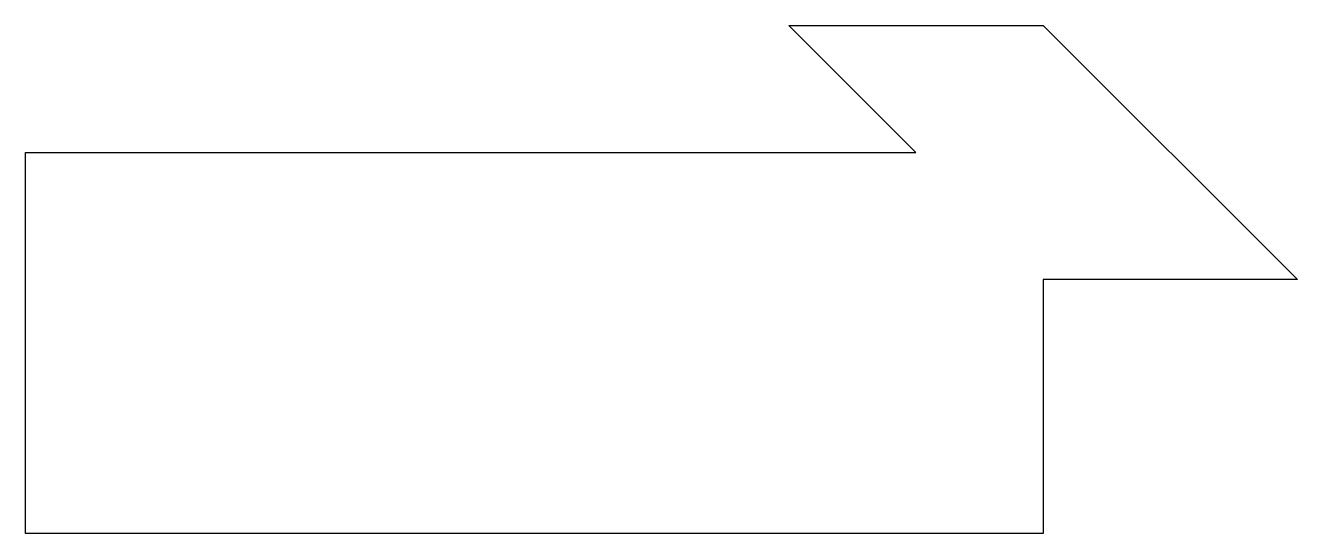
# Model space of a CAD drawing. Header units: millimetres. Extents: x 10 to 110, y 10 to 50.
import ezdxf

# ---------------------------------------------------------------- set-up
doc = ezdxf.new("R2010")
doc.units = ezdxf.units.MM
doc.layers.get('0').update_dxf_attribs({"linetype": 'CONTINUOUS', "lineweight": 25, "true_color": 0x000000})

msp = doc.modelspace()

# ---------------------------------------------------------------- linework, layer by layer
for p, q in [((80, 40), (70, 50)), ((70, 50), (90, 50)), ((90, 50), (110, 30)), ((10, 10), (10, 40)), ((10, 40), (80, 40)), ((110, 30), (90, 30)), ((90, 30), (90, 10)), ((90, 10), (10, 10)), ((10, 10), (10, 10))]:
    msp.add_line(p, q)

doc.saveas('drawing.dxf')
